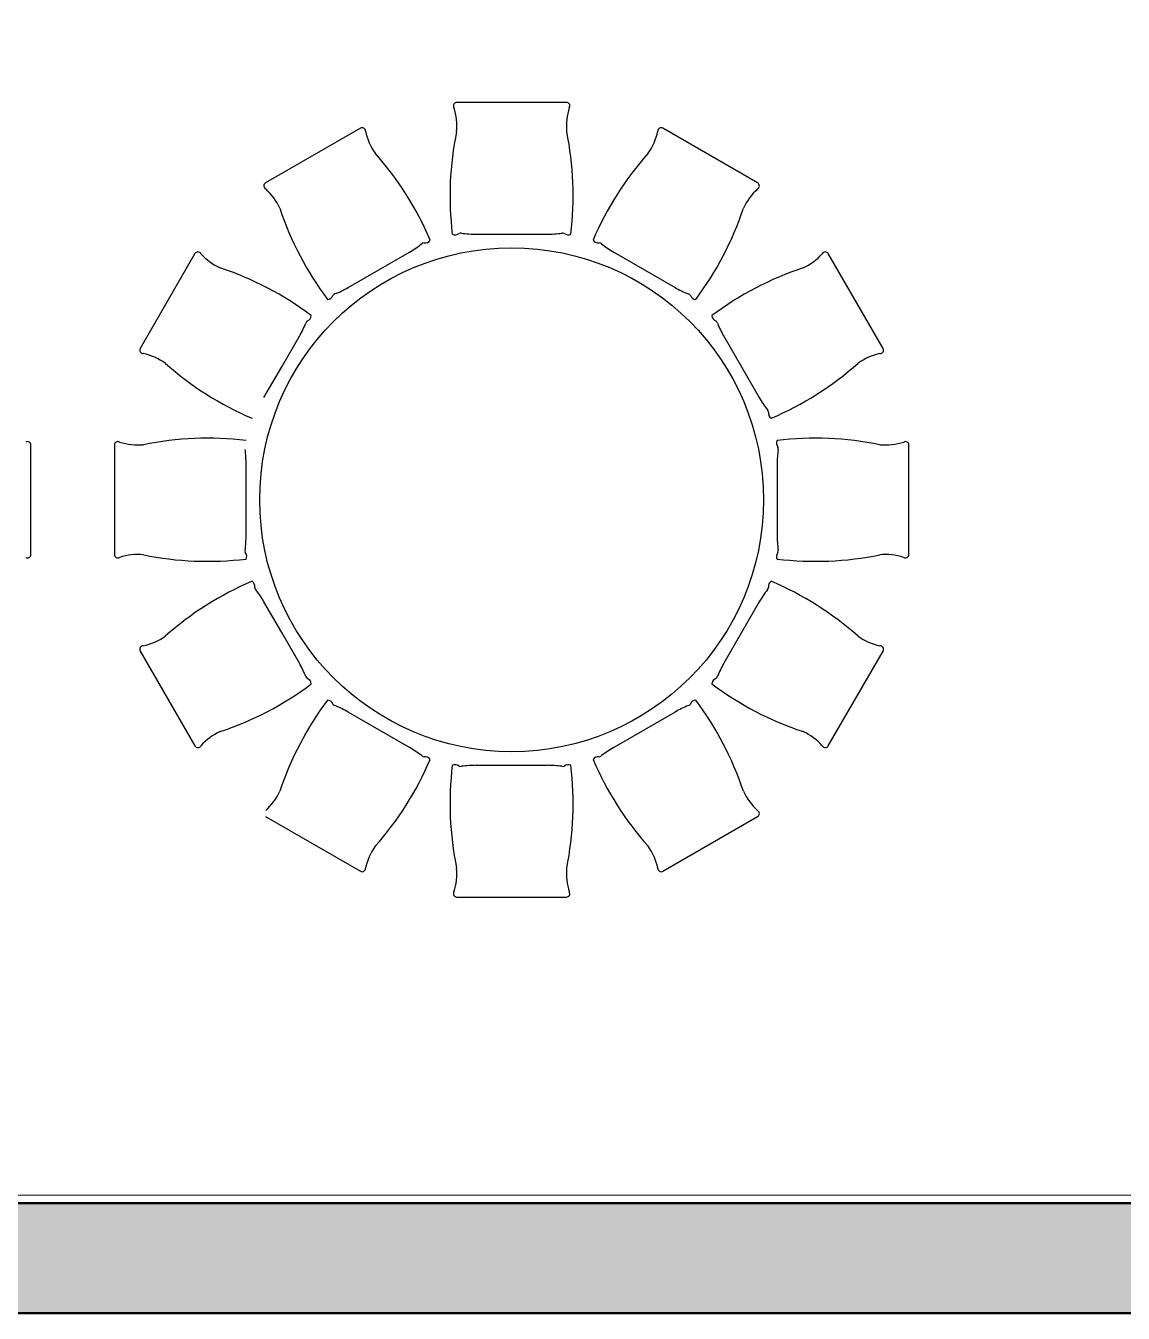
# Model space of a CAD drawing. Header units: millimetres. Extents: x 1443065 to 1517367, y 3763150 to 3779068.
# Drawn here: x 1447000.2 to 1447399.4, y 3764847.1 to 3765315.3 of the extents above; entities that cross this region are included whole.
import ezdxf

# ---------------------------------------------------------------- set-up
doc = ezdxf.new("R2010")
doc.units = ezdxf.units.MM
doc.layers.add('m-TAR_duvar', color=8, linetype='Continuous')
doc.layers.add('m-TFR_vitrifiye', color=1, linetype='Continuous')
doc.layers.add('SIVA', color=3, linetype='Continuous', lineweight=9)
doc.layers.add('TASIYICI', color=170, linetype='Continuous', lineweight=50)

msp = doc.modelspace()

# ---------------------------------------------------------------- hatches: boundary and pattern name
at = {"layer": 'm-TAR_duvar'}
h = msp.add_hatch(dxfattribs=at)
h.set_pattern_fill('ANSI33', color=256, scale=2)
h.set_pattern_definition([(45, (27620.463, -87954.953), (-8.98025612, 8.98025612), []), (45, (27629.443, -87954.953), (-8.98025612, 8.98025612), [6.35, -3.175])])
h.paths.add_polyline_path([(1454794.44, 3768891.25), (1454777.28, 3769060.22), (1454740.17, 3769224.96), (1454678.91, 3769382.58), (1454596.91, 3769530.2), (1454495.37, 3769665.05), (1454375.86, 3769783.46), (1454239.69, 3769884.92), (1454091.6, 3769966), (1453859.58, 3770075.21), (1453406.13, 3770314.52), (1453184.71, 3770444.62), (1451716.99, 3771328.64), (1451249.47, 3771588.02), (1451035.26, 3771685.46), (1450763.61, 3771809.03), (1450409.17, 3771939.61), (1448897.84, 3772143.01), (1447435.26, 3772002.72), (1445092.32, 3771120.18), (1445146.3, 3764847.08), (1454849.85, 3764847.08)])
h.paths.add_polyline_path([(1445185.96, 3764887.08), (1445132.56, 3771092.6), (1447444.38, 3771963.41), (1448897.07, 3772102.76), (1450399.48, 3771900.56), (1450748.39, 3771772.01), (1451018.7, 3771649.05), (1451231.46, 3771552.27), (1451696.97, 3771294), (1453164.25, 3770410.24), (1453386.65, 3770279.57), (1453841.71, 3770039.41), (1454073.47, 3769930.33), (1454218.03, 3769851.17), (1454349.7, 3769753.07), (1454465.16, 3769638.67), (1454563.29, 3769508.35), (1454642.62, 3769365.55), (1454701.81, 3769213.26), (1454737.73, 3769053.78), (1454754.47, 3768888.95), (1454809.3, 3764887.08)], flags=16)
h.paths.add_polyline_path([(1452002.28, 3765847.08), (1451882.28, 3765847.08), (1451882.28, 3765967.08), (1452002.28, 3765967.08)], flags=0)
h.paths.add_polyline_path([(1452782.41, 3765847.08), (1452782.41, 3765967.08), (1452902.41, 3765967.08), (1452902.41, 3765847.08)], flags=0)
h.paths.add_polyline_path([(1451282.28, 3765847.08), (1451162.28, 3765847.08), (1451162.28, 3765967.08), (1451282.28, 3765967.08)], flags=0)
h.paths.add_polyline_path([(1452002.41, 3766436.58), (1451902.41, 3766436.58), (1451902.41, 3766536.58), (1451902.48, 3766670.96), (1451282.41, 3766670.96), (1451282.41, 3766536.58), (1451282.41, 3766436.58), (1451182.41, 3766436.58), (1451182.41, 3766536.58), (1451227.41, 3766536.58), (1451227.41, 3766715.96), (1451912.48, 3766715.96), (1451912.48, 3766725.96), (1451957.48, 3766725.96), (1451957.48, 3766715.96), (1451957.48, 3766536.58), (1452002.41, 3766536.58)], flags=0)
h.paths.add_polyline_path([(1453715.4, 3765317.08), (1453715.4, 3765377.08), (1453775.4, 3765377.08), (1453775.4, 3765317.08)], flags=0)
h.paths.add_polyline_path([(1452782.41, 3766436.58), (1452782.41, 3766556.58), (1452902.41, 3766556.58), (1452902.41, 3766436.58)], flags=0)
h.paths.add_polyline_path([(1453675.3, 3765847.08), (1453675.3, 3765947.08), (1453775.3, 3765947.08), (1453775.3, 3765847.08)], flags=0)
h.paths.add_polyline_path([(1451957.48, 3766815.96), (1451912.48, 3766815.96), (1451912.48, 3767203.19), (1451227.41, 3767203.19), (1451227.41, 3767446.58), (1451287.41, 3767446.58), (1451287.41, 3767406.58), (1451267.41, 3767406.58), (1451267.41, 3767243.33), (1451917.48, 3767243.33), (1451917.48, 3767406.58), (1451897.48, 3767406.58), (1451897.48, 3767446.58), (1451957.48, 3767446.58), (1451957.48, 3767203.19)], flags=0)
h.paths.add_polyline_path([(1450402.41, 3765847.08), (1450282.41, 3765847.08), (1450282.41, 3765967.08), (1450402.41, 3765967.08)], flags=0)
h.paths.add_polyline_path([(1450272.24, 3765847.08), (1450172.24, 3765847.08), (1450172.24, 3765947.08), (1450272.24, 3765947.08)], flags=0)
h.paths.add_polyline_path([(1454209.8, 3765317.08), (1454209.8, 3765377.08), (1454269.8, 3765377.08), (1454269.8, 3765317.08)], flags=0)
h.paths.add_polyline_path([(1453675.3, 3766436.58), (1453675.3, 3766536.58), (1453775.3, 3766536.58), (1453775.3, 3766436.58)], flags=0)
h.paths.add_polyline_path([(1454209.8, 3765847.08), (1454209.8, 3765907.08), (1454269.8, 3765907.08), (1454269.8, 3765847.08)], flags=0)
h.paths.add_polyline_path([(1450402.41, 3766436.58), (1450282.41, 3766436.58), (1450282.41, 3766556.58), (1450402.41, 3766556.58)], flags=0)
h.paths.add_polyline_path([(1452782.41, 3767196.58), (1452782.41, 3767316.58), (1452902.41, 3767316.58), (1452902.41, 3767196.58)], flags=0)
h.paths.add_polyline_path([(1450272.41, 3766436.58), (1450172.41, 3766436.58), (1450172.41, 3766536.58), (1450272.41, 3766536.58)], flags=0)
h.paths.add_polyline_path([(1449584.07, 3765847.08), (1449484.07, 3765847.08), (1449484.07, 3765947.08), (1449584.07, 3765947.08)], flags=0)
h.paths.add_polyline_path([(1453675.3, 3767196.58), (1453675.3, 3767296.58), (1453775.3, 3767296.58), (1453775.3, 3767196.58)], flags=0)
h.paths.add_polyline_path([(1450402.41, 3767196.58), (1450282.41, 3767196.58), (1450282.41, 3767316.58), (1450402.41, 3767316.58)], flags=0)
h.paths.add_polyline_path([(1450272.41, 3767196.58), (1450172.41, 3767196.58), (1450172.41, 3767296.58), (1450272.41, 3767296.58)], flags=0)
h.paths.add_polyline_path([(1451957.48, 3767847.59), (1451897.48, 3767847.59), (1451897.48, 3767887.59), (1451917.48, 3767887.59), (1451917.48, 3768050.83), (1451267.41, 3768050.83), (1451267.41, 3767887.59), (1451287.41, 3767887.59), (1451287.41, 3767847.59), (1451227.41, 3767847.59), (1451227.41, 3768090.97), (1451912.48, 3768090.97), (1451912.48, 3768477.19), (1451957.48, 3768477.19), (1451957.48, 3768090.97)], flags=0)
h.paths.add_polyline_path([(1449584.07, 3766436.58), (1449484.07, 3766436.58), (1449484.07, 3766536.58), (1449584.07, 3766536.58)], flags=0)
h.paths.add_polyline_path([(1452782.41, 3767976.58), (1452782.41, 3768096.58), (1452902.41, 3768096.58), (1452902.41, 3767976.58)], flags=0)
h.paths.add_polyline_path([(1453675.3, 3767996.58), (1453675.3, 3768096.58), (1453775.3, 3768096.58), (1453775.3, 3767996.58)], flags=0)
h.paths.add_polyline_path([(1448737.73, 3765847.08), (1448577.73, 3765847.08), (1448577.73, 3765947.08), (1448692.73, 3765947.08), (1448692.73, 3766436.58), (1448577.73, 3766436.58), (1448577.73, 3766536.58), (1448737.73, 3766536.58), (1448737.73, 3766436.58), (1448737.73, 3765947.08)], flags=0)
h.paths.add_polyline_path([(1450402.41, 3767976.58), (1450282.41, 3767976.58), (1450282.41, 3768096.58), (1450402.41, 3768096.58)], flags=0)
h.paths.add_polyline_path([(1450272.41, 3767996.58), (1450172.41, 3767996.58), (1450172.41, 3768096.58), (1450272.41, 3768096.58)], flags=0)
h.paths.add_polyline_path([(1451957.48, 3768567.19), (1451912.48, 3768567.19), (1451912.48, 3768577.19), (1451227.41, 3768577.19), (1451227.41, 3768756.58), (1451172.41, 3768756.58), (1451172.41, 3768856.58), (1451282.41, 3768856.58), (1451282.41, 3768756.58), (1451282.41, 3768622.19), (1451902.48, 3768622.19), (1451902.48, 3768756.58), (1451902.41, 3768756.58), (1451902.41, 3768856.58), (1452002.41, 3768856.58), (1452002.41, 3768756.58), (1451957.48, 3768756.58), (1451957.48, 3768577.19)], flags=0)
h.paths.add_polyline_path([(1452002.41, 3768756.58), (1451902.41, 3768756.58), (1451902.41, 3768856.58), (1452002.41, 3768856.58)], flags=0)
h.paths.add_polyline_path([(1452782.41, 3768736.58), (1452782.41, 3768856.58), (1452902.41, 3768856.58), (1452902.41, 3768736.58)], flags=0)
h.paths.add_polyline_path([(1448737.74, 3767196.58), (1448577.74, 3767196.58), (1448577.74, 3767296.58), (1448737.74, 3767296.58)], flags=0)
h.paths.add_polyline_path([(1453675.3, 3768756.58), (1453675.3, 3768856.58), (1453775.3, 3768856.58), (1453775.3, 3768756.58)], flags=0)
h.paths.add_polyline_path([(1450402.41, 3768736.58), (1450282.41, 3768736.58), (1450282.41, 3768856.58), (1450402.41, 3768856.58)], flags=0)
h.paths.add_polyline_path([(1447937.73, 3765847.08), (1447837.73, 3765847.08), (1447837.73, 3765947.08), (1447937.73, 3765947.08)], flags=0)
h.paths.add_polyline_path([(1450272.41, 3768756.58), (1450172.41, 3768756.58), (1450172.41, 3768856.58), (1450272.41, 3768856.58)], flags=0)
h.paths.add_polyline_path([(1453744.51, 3768902.52), (1453693.08, 3768933.43), (1453723.98, 3768984.86), (1453775.41, 3768953.95)], flags=0)
h.paths.add_polyline_path([(1452002.41, 3769327.08), (1451882.41, 3769327.08), (1451882.41, 3769447.08), (1452002.41, 3769447.08)], flags=0)
h.paths.add_polyline_path([(1447937.73, 3766436.58), (1447837.73, 3766436.58), (1447837.73, 3766536.58), (1447937.73, 3766536.58)], flags=0)
h.paths.add_polyline_path([(1451282.41, 3769327.08), (1451162.41, 3769327.08), (1451162.41, 3769447.08), (1451282.41, 3769447.08)], flags=0)
h.paths.add_polyline_path([(1448737.73, 3767996.58), (1448577.73, 3767996.58), (1448577.73, 3768096.58), (1448737.73, 3768096.58)], flags=0)
h.paths.add_polyline_path([(1449584.07, 3768756.58), (1449484.07, 3768756.58), (1449484.07, 3768856.58), (1449584.07, 3768856.58)], flags=0)
h.paths.add_polyline_path([(1450402.41, 3769327.08), (1450282.41, 3769327.08), (1450282.41, 3769447.08), (1450402.41, 3769447.08)], flags=0)
h.paths.add_polyline_path([(1447937.73, 3767196.58), (1447837.73, 3767196.58), (1447837.73, 3767296.58), (1447937.73, 3767296.58)], flags=0)
h.paths.add_polyline_path([(1450272.41, 3769347.08), (1450172.41, 3769347.08), (1450172.41, 3769447.08), (1450272.41, 3769447.08)], flags=0)
h.paths.add_polyline_path([(1448737.73, 3768676.58), (1448637.73, 3768676.58), (1448637.73, 3768856.58), (1448737.73, 3768856.58)], flags=0)
h.paths.add_polyline_path([(1449584.07, 3769347.08), (1449484.07, 3769347.08), (1449484.07, 3769447.08), (1449584.07, 3769447.08)], flags=0)
h.paths.add_polyline_path([(1447037.73, 3765847.08), (1446937.73, 3765847.08), (1446937.73, 3765947.08), (1447037.73, 3765947.08)], flags=0)
h.paths.add_polyline_path([(1447937.73, 3767996.58), (1447837.73, 3767996.58), (1447837.73, 3768096.58), (1447937.73, 3768096.58)], flags=0)
h.paths.add_polyline_path([(1447037.73, 3766436.58), (1446937.73, 3766436.58), (1446937.73, 3766536.58), (1447037.73, 3766536.58)], flags=0)
h.paths.add_polyline_path([(1451282.41, 3770304.32), (1451182.41, 3770304.32), (1451182.41, 3770444.32), (1451212.41, 3770486.32), (1451322.41, 3770421.32)], flags=0)
h.paths.add_polyline_path([(1447037.73, 3767196.58), (1446937.73, 3767196.58), (1446937.73, 3767296.58), (1447037.73, 3767296.58)], flags=0)
h.paths.add_polyline_path([(1448737.73, 3769347.08), (1448637.73, 3769347.08), (1448637.73, 3769447.08), (1448737.73, 3769447.08)], flags=0)
h.paths.add_polyline_path([(1447937.73, 3768756.58), (1447837.73, 3768756.58), (1447837.73, 3768856.58), (1447937.73, 3768856.58)], flags=0)
h.paths.add_polyline_path([(1450382.41, 3770315.63), (1450282.41, 3770315.63), (1450282.41, 3770415.63), (1450382.41, 3770415.63)], flags=0)
h.paths.add_polyline_path([(1450272.41, 3770315.63), (1450172.41, 3770315.63), (1450172.41, 3770415.63), (1450272.41, 3770415.63)], flags=0)
h.paths.add_polyline_path([(1446297.73, 3765847.08), (1446137.73, 3765847.08), (1446137.73, 3765947.08), (1446137.73, 3766436.58), (1446137.73, 3766536.58), (1446137.74, 3767196.58), (1446137.74, 3767296.58), (1446137.73, 3767996.58), (1446137.73, 3768096.58), (1446297.73, 3768096.58), (1446297.73, 3767996.58), (1446167.73, 3767996.58), (1446167.74, 3767296.58), (1446297.74, 3767296.58), (1446297.74, 3767196.58), (1446167.74, 3767196.58), (1446167.74, 3766536.58), (1446297.73, 3766536.58), (1446297.73, 3766436.58), (1446182.73, 3766436.58), (1446182.73, 3765947.08), (1446297.73, 3765947.08)], flags=0)
h.paths.add_polyline_path([(1447037.73, 3767996.58), (1446937.73, 3767996.58), (1446937.73, 3768096.58), (1447037.73, 3768096.58)], flags=0)
h.paths.add_polyline_path([(1449584.07, 3770315.63), (1449484.07, 3770315.63), (1449484.07, 3770415.63), (1449584.07, 3770415.63)], flags=0)
h.paths.add_polyline_path([(1447937.73, 3769347.08), (1447837.73, 3769347.08), (1447837.73, 3769447.08), (1447937.73, 3769447.08)], flags=0)
h.paths.add_polyline_path([(1450382.41, 3770936.73), (1450282.41, 3770936.73), (1450282.41, 3771036.73), (1450382.41, 3771036.73)], flags=0)
h.paths.add_polyline_path([(1450272.41, 3770936.73), (1450172.41, 3770936.73), (1450172.41, 3771036.73), (1450272.41, 3771036.73)], flags=0)
h.paths.add_polyline_path([(1447037.73, 3768756.58), (1446937.73, 3768756.58), (1446937.73, 3768811.58), (1446237.73, 3768811.58), (1446237.73, 3768676.58), (1446137.73, 3768676.58), (1446137.73, 3768856.58), (1446237.73, 3768856.58), (1446937.73, 3768856.58), (1447037.73, 3768856.58)], flags=0)
h.paths.add_polyline_path([(1448737.73, 3770315.63), (1448637.73, 3770315.63), (1448637.73, 3770415.63), (1448737.73, 3770415.63)], flags=0)
h.paths.add_polyline_path([(1449584.07, 3770936.73), (1449484.07, 3770936.73), (1449484.07, 3771036.73), (1449584.07, 3771036.73)], flags=0)
h.paths.add_polyline_path([(1447037.73, 3769347.08), (1446937.73, 3769347.08), (1446937.73, 3769447.08), (1447037.73, 3769447.08)], flags=0)
h.paths.add_polyline_path([(1447937.73, 3770315.63), (1447837.73, 3770315.63), (1447837.73, 3770415.63), (1447937.73, 3770415.63)], flags=0)
h.paths.add_polyline_path([(1448737.73, 3770936.73), (1448637.73, 3770936.73), (1448637.73, 3771036.73), (1448737.73, 3771036.73)], flags=0)
h.paths.add_polyline_path([(1447937.73, 3770936.73), (1447837.73, 3770936.73), (1447837.73, 3770994.84), (1447050.81, 3770749.36), (1446602.71, 3770578.53), (1446587.72, 3770615.63), (1447037.72, 3770787.18), (1447837.73, 3771036.74), (1447837.73, 3771036.73), (1447937.73, 3771036.73)], flags=0)
h.paths.add_polyline_path([(1446237.73, 3769347.08), (1446137.73, 3769347.08), (1446137.73, 3769447.08), (1446237.73, 3769447.08)], flags=0)
h.paths.add_polyline_path([(1447037.73, 3770315.63), (1446937.73, 3770315.63), (1446937.73, 3770415.63), (1447037.73, 3770415.63)], flags=0)
h.paths.add_polyline_path([(1448660.01, 3771597.82), (1447860.1, 3771521.18), (1447552.68, 3771491.72), (1447491.35, 3771468.18), (1447044.88, 3771300), (1446969.92, 3771271.77), (1446669.55, 3771158.63), (1446594.78, 3771130.46), (1446580.68, 3771167.89), (1446655.55, 3771196.09), (1446955.91, 3771309.24), (1447030.68, 3771337.4), (1447477.02, 3771505.52), (1447543.43, 3771531.02), (1447856.29, 3771561), (1448656.29, 3771637.64), (1448735.81, 3771645.27), (1448739.63, 3771605.46)], flags=0)
h.paths.add_polyline_path([(1446237.73, 3770315.63), (1446137.73, 3770315.63), (1446137.73, 3770415.63), (1446237.73, 3770415.63)], flags=0)
h.paths.add_polyline_path([(1445658.49, 3770330.63), (1445618.49, 3770330.63), (1445618.49, 3770415.63), (1445658.49, 3770415.63)], flags=0)
h.paths.add_polyline_path([(1446219.64, 3770989.15), (1446144.77, 3770960.95), (1446130.67, 3770998.39), (1446205.54, 3771026.59)], flags=0)
h.paths.add_polyline_path([(1445657.98, 3770633.33), (1445617.98, 3770633.33), (1445617.98, 3770676.33), (1445622.15, 3770718.96), (1445637.3, 3770759.27), (1445660.29, 3770795.68), (1445690.16, 3770826.69), (1445725.69, 3770851.02), (1445765.4, 3770867.66), (1445807.98, 3770875.83), (1445820.98, 3770837.33), (1445785.48, 3770830.15), (1445752.15, 3770815.88), (1445722.26, 3770795.37), (1445696.95, 3770769.42), (1445677.21, 3770739.01), (1445663.79, 3770705.34), (1445658.98, 3770670.83)], flags=0)

# ---------------------------------------------------------------- linework, layer by layer
at = {"layer": 'm-TFR_vitrifiye'}
for p, q in [((1447196.84, 3765287.43), (1447157.04, 3765287.43)), ((1447196.84, 3765287.43), (1447157.04, 3765287.43)), ((1447121.92, 3765278.03), (1447087.45, 3765258.12)), ((1447121.92, 3765278.03), (1447087.45, 3765258.12)), ((1447266.43, 3765258.12), (1447231.96, 3765278.03)), ((1447266.43, 3765258.12), (1447231.96, 3765278.03)), ((1447164.06, 3765239.51), (1447176.94, 3765239.51)), ((1447164.06, 3765239.51), (1447176.94, 3765239.51)), ((1447176.94, 3765239.51), (1447189.82, 3765239.51)), ((1447176.94, 3765239.51), (1447189.82, 3765239.51)), ((1447061.74, 3765232.42), (1447041.84, 3765197.94)), ((1447061.74, 3765232.42), (1447041.84, 3765197.94)), ((1447128.65, 3765226.57), (1447139.8, 3765233.01)), ((1447128.65, 3765226.57), (1447139.8, 3765233.01)), ((1447214.07, 3765233.01), (1447225.23, 3765226.57)), ((1447214.07, 3765233.01), (1447225.23, 3765226.57)), ((1447312.04, 3765197.94), (1447292.14, 3765232.42)), ((1447312.04, 3765197.94), (1447292.14, 3765232.42)), ((1447117.49, 3765220.13), (1447128.65, 3765226.57)), ((1447117.49, 3765220.13), (1447128.65, 3765226.57)), ((1447225.23, 3765226.57), (1447236.39, 3765220.13)), ((1447225.23, 3765226.57), (1447236.39, 3765220.13)), ((1447093.3, 3765191.22), (1447099.74, 3765202.37)), ((1447093.3, 3765191.22), (1447099.74, 3765202.37)), ((1447254.14, 3765202.37), (1447260.58, 3765191.22)), ((1447254.14, 3765202.37), (1447260.58, 3765191.22)), ((1447086.85, 3765180.06), (1447093.3, 3765191.22)), ((1447086.85, 3765180.06), (1447093.3, 3765191.22)), ((1447260.58, 3765191.22), (1447267.02, 3765180.06)), ((1447260.58, 3765191.22), (1447267.02, 3765180.06)), ((1447002.1, 3765123.02), (1447002.1, 3765162.83)), ((1447002.1, 3765123.02), (1447002.1, 3765162.83)), ((1447032.43, 3765162.83), (1447032.43, 3765123.02)), ((1447032.43, 3765162.83), (1447032.43, 3765123.02)), ((1447321.45, 3765123.02), (1447321.45, 3765162.83)), ((1447321.45, 3765123.02), (1447321.45, 3765162.83)), ((1447080.36, 3765142.93), (1447080.36, 3765155.81)), ((1447080.36, 3765142.93), (1447080.36, 3765155.81)), ((1447273.52, 3765155.81), (1447273.52, 3765142.93)), ((1447273.52, 3765155.81), (1447273.52, 3765142.93)), ((1447080.36, 3765130.04), (1447080.36, 3765142.93)), ((1447080.36, 3765130.04), (1447080.36, 3765142.93)), ((1447273.52, 3765142.93), (1447273.52, 3765130.04)), ((1447273.52, 3765142.93), (1447273.52, 3765130.04)), ((1447093.3, 3765094.63), (1447086.85, 3765105.79)), ((1447093.3, 3765094.63), (1447086.85, 3765105.79)), ((1447267.02, 3765105.79), (1447260.58, 3765094.63)), ((1447267.02, 3765105.79), (1447260.58, 3765094.63)), ((1447099.74, 3765083.48), (1447093.3, 3765094.63)), ((1447099.74, 3765083.48), (1447093.3, 3765094.63)), ((1447260.58, 3765094.63), (1447254.14, 3765083.48)), ((1447260.58, 3765094.63), (1447254.14, 3765083.48)), ((1447041.84, 3765087.91), (1447061.74, 3765053.44)), ((1447041.84, 3765087.91), (1447061.74, 3765053.44)), ((1447292.14, 3765053.44), (1447312.04, 3765087.91)), ((1447292.14, 3765053.44), (1447312.04, 3765087.91)), ((1447128.65, 3765059.28), (1447117.49, 3765065.72)), ((1447128.65, 3765059.28), (1447117.49, 3765065.72)), ((1447236.39, 3765065.72), (1447225.23, 3765059.28)), ((1447236.39, 3765065.72), (1447225.23, 3765059.28)), ((1447139.8, 3765052.84), (1447128.65, 3765059.28)), ((1447139.8, 3765052.84), (1447128.65, 3765059.28)), ((1447225.23, 3765059.28), (1447214.07, 3765052.84)), ((1447225.23, 3765059.28), (1447214.07, 3765052.84)), ((1447176.94, 3765046.34), (1447164.06, 3765046.34)), ((1447176.94, 3765046.34), (1447164.06, 3765046.34)), ((1447189.82, 3765046.34), (1447176.94, 3765046.34)), ((1447189.82, 3765046.34), (1447176.94, 3765046.34)), ((1447087.45, 3765027.73), (1447121.92, 3765007.83)), ((1447087.45, 3765027.73), (1447121.92, 3765007.83)), ((1447231.96, 3765007.83), (1447266.43, 3765027.73)), ((1447231.96, 3765007.83), (1447266.43, 3765027.73)), ((1447157.04, 3764998.42), (1447196.84, 3764998.42)), ((1447157.04, 3764998.42), (1447196.84, 3764998.42))]:
    msp.add_line(p, q, dxfattribs=at)
msp.add_circle((1447176.94, 3765142.93), 91.63, dxfattribs=at)
msp.add_circle((1447176.94, 3765142.93), 91.63, dxfattribs=at)
for centre, radius, start, end in [((1447157.03, 3765286.19), 1.25, 89.8292, 211.4999), ((1447157.03, 3765286.19), 1.25, 89.8292, 211.4999), ((1447196.85, 3765286.19), 1.25, 328.5001, 90.1708), ((1447196.85, 3765286.19), 1.25, 328.5001, 90.1708), ((1447135.56, 3765278.92), 21.46, 354.5513, 17.9661), ((1447135.56, 3765278.92), 21.46, 354.5513, 17.9661), ((1447218.32, 3765278.92), 21.46, 162.0339, 185.4487), ((1447218.32, 3765278.92), 21.46, 162.0339, 185.4487), ((1447122.55, 3765276.95), 1.25, 358.5001, 120.1708), ((1447122.55, 3765276.95), 1.25, 358.5001, 120.1708), ((1447144.78, 3765281.39), 21.46, 192.0339, 215.4487), ((1447144.78, 3765281.39), 21.46, 192.0339, 215.4487), ((1447271.5, 3765253.43), 116.96, 168.4357, 186.8363), ((1447271.5, 3765253.43), 116.96, 168.4357, 186.8363), ((1447082.38, 3765253.43), 116.96, 353.1637, 11.5643), ((1447082.38, 3765253.43), 116.96, 353.1637, 11.5643), ((1447209.1, 3765281.39), 21.46, 324.5513, 347.9661), ((1447209.1, 3765281.39), 21.46, 324.5513, 347.9661), ((1447231.33, 3765276.95), 1.25, 59.8292, 181.4999), ((1447231.33, 3765276.95), 1.25, 59.8292, 181.4999), ((1447039.79, 3765191.34), 116.96, 23.1637, 41.5643), ((1447039.79, 3765191.34), 116.96, 23.1637, 41.5643), ((1447314.09, 3765191.34), 116.96, 138.4357, 156.8363), ((1447314.09, 3765191.34), 116.96, 138.4357, 156.8363), ((1447088.07, 3765257.04), 1.25, 119.8292, 241.4999), ((1447088.07, 3765257.04), 1.25, 119.8292, 241.4999), ((1447265.81, 3765257.04), 1.25, 298.5001, 60.1708), ((1447265.81, 3765257.04), 1.25, 298.5001, 60.1708), ((1447073.11, 3765240.01), 21.46, 24.5513, 47.9661), ((1447073.11, 3765240.01), 21.46, 24.5513, 47.9661), ((1447280.77, 3765240.01), 21.46, 132.0339, 155.4487), ((1447280.77, 3765240.01), 21.46, 132.0339, 155.4487), ((1447203.58, 3765285.91), 116.96, 198.4357, 216.8363), ((1447203.58, 3765285.91), 116.96, 198.4357, 216.8363), ((1447150.3, 3765285.91), 116.96, 323.1637, 341.5643), ((1447150.3, 3765285.91), 116.96, 323.1637, 341.5643), ((1447156.37, 3765241.47), 2.2, 243.1961, 310.4764), ((1447156.37, 3765241.47), 2.2, 243.1961, 310.4764), ((1447158.33, 3765238.73), 1.19, 71.7536, 116.5375), ((1447158.33, 3765238.73), 1.19, 71.7536, 116.5375), ((1447164.53, 3765287.14), 47.64, 262.9704, 269.4301), ((1447164.53, 3765287.14), 47.64, 262.9704, 269.4301), ((1447189.35, 3765287.14), 47.64, 270.5699, 277.0296), ((1447189.35, 3765287.14), 47.64, 270.5699, 277.0296), ((1447195.55, 3765238.73), 1.19, 63.4625, 108.2464), ((1447195.55, 3765238.73), 1.19, 63.4625, 108.2464), ((1447197.51, 3765241.47), 2.2, 229.5236, 296.8039), ((1447197.51, 3765241.47), 2.2, 229.5236, 296.8039), ((1447115.58, 3765274.03), 47.64, 300.5699, 307.0296), ((1447115.58, 3765274.03), 47.64, 300.5699, 307.0296), ((1447145.15, 3765235.2), 1.19, 93.4625, 138.2464), ((1447145.15, 3765235.2), 1.19, 93.4625, 138.2464), ((1447145.48, 3765238.56), 2.2, 259.5236, 326.8039), ((1447145.48, 3765238.56), 2.2, 259.5236, 326.8039), ((1447208.4, 3765238.56), 2.2, 213.1961, 280.4764), ((1447208.4, 3765238.56), 2.2, 213.1961, 280.4764), ((1447208.73, 3765235.2), 1.19, 41.7536, 86.5375), ((1447208.73, 3765235.2), 1.19, 41.7536, 86.5375), ((1447238.3, 3765274.03), 47.64, 232.9704, 239.4301), ((1447238.3, 3765274.03), 47.64, 232.9704, 239.4301), ((1447062.83, 3765231.8), 1.25, 28.5001, 150.1708), ((1447062.83, 3765231.8), 1.25, 28.5001, 150.1708), ((1447079.86, 3765246.76), 21.46, 222.0339, 245.4487), ((1447079.86, 3765246.76), 21.46, 222.0339, 245.4487), ((1447274.02, 3765246.76), 21.46, 294.5513, 317.9661), ((1447274.02, 3765246.76), 21.46, 294.5513, 317.9661), ((1447291.05, 3765231.8), 1.25, 29.8292, 151.4999), ((1447291.05, 3765231.8), 1.25, 29.8292, 151.4999), ((1447033.96, 3765116.28), 116.96, 53.1637, 71.5643), ((1447033.96, 3765116.28), 116.96, 53.1637, 71.5643), ((1447319.92, 3765116.28), 116.96, 108.4357, 126.8363), ((1447319.92, 3765116.28), 116.96, 108.4357, 126.8363), ((1447094.09, 3765261.62), 47.64, 292.9704, 299.4301), ((1447094.09, 3765261.62), 47.64, 292.9704, 299.4301), ((1447259.79, 3765261.62), 47.64, 240.5699, 247.0296), ((1447259.79, 3765261.62), 47.64, 240.5699, 247.0296), ((1447109.85, 3765217.98), 2.2, 273.1961, 340.4764), ((1447109.85, 3765217.98), 2.2, 273.1961, 340.4764), ((1447112.92, 3765216.59), 1.19, 101.7536, 146.5375), ((1447112.92, 3765216.59), 1.19, 101.7536, 146.5375), ((1447240.96, 3765216.59), 1.19, 33.4625, 78.2464), ((1447240.96, 3765216.59), 1.19, 33.4625, 78.2464), ((1447244.03, 3765217.98), 2.2, 199.5236, 266.8039), ((1447244.03, 3765217.98), 2.2, 199.5236, 266.8039), ((1447058.25, 3765225.78), 47.64, 330.5699, 337.0296), ((1447058.25, 3765225.78), 47.64, 330.5699, 337.0296), ((1447103.27, 3765206.95), 1.19, 123.4625, 168.2464), ((1447103.27, 3765206.95), 1.19, 123.4625, 168.2464), ((1447101.88, 3765210.01), 2.2, 289.5236, 356.8039), ((1447101.88, 3765210.01), 2.2, 289.5236, 356.8039), ((1447252, 3765210.01), 2.2, 183.1961, 250.4764), ((1447252, 3765210.01), 2.2, 183.1961, 250.4764), ((1447250.61, 3765206.95), 1.19, 11.7536, 56.5375), ((1447250.61, 3765206.95), 1.19, 11.7536, 56.5375), ((1447295.63, 3765225.78), 47.64, 202.9704, 209.4301), ((1447295.63, 3765225.78), 47.64, 202.9704, 209.4301), ((1447042.92, 3765197.32), 1.25, 149.8292, 271.4999), ((1447042.92, 3765197.32), 1.25, 149.8292, 271.4999), ((1447310.96, 3765197.32), 1.25, 268.5001, 30.1708), ((1447310.96, 3765197.32), 1.25, 268.5001, 30.1708), ((1447038.48, 3765175.08), 21.46, 54.5513, 77.9661), ((1447038.48, 3765175.08), 21.46, 54.5513, 77.9661), ((1447128.52, 3765280.07), 116.96, 228.4357, 246.8363), ((1447128.52, 3765280.07), 116.96, 228.4357, 246.8363), ((1447225.36, 3765280.07), 116.96, 293.1637, 311.5643), ((1447225.36, 3765280.07), 116.96, 293.1637, 311.5643), ((1447315.4, 3765175.08), 21.46, 102.0339, 125.4487), ((1447315.4, 3765175.08), 21.46, 102.0339, 125.4487), ((1447308.04, 3765204.29), 47.64, 210.5699, 217.0296), ((1447308.04, 3765204.29), 47.64, 210.5699, 217.0296), ((1447269.22, 3765174.71), 1.19, 3.4625, 48.2464), ((1447269.22, 3765174.71), 1.19, 3.4625, 48.2464), ((1447272.57, 3765174.38), 2.2, 169.5236, 236.8039), ((1447272.57, 3765174.38), 2.2, 169.5236, 236.8039), ((1447000.85, 3765162.83), 1.25, 359.8292, 121.4999), ((1447000.85, 3765162.83), 1.25, 359.8292, 121.4999), ((1447033.68, 3765162.83), 1.25, 58.5001, 180.1708), ((1447033.68, 3765162.83), 1.25, 58.5001, 180.1708), ((1447040.95, 3765184.31), 21.46, 252.0339, 275.4487), ((1447040.95, 3765184.31), 21.46, 252.0339, 275.4487), ((1447066.43, 3765048.36), 116.96, 83.1637, 101.5643), ((1447066.43, 3765048.36), 116.96, 83.1637, 101.5643), ((1447275.49, 3765163.5), 2.2, 153.1961, 220.4764), ((1447275.49, 3765163.5), 2.2, 153.1961, 220.4764), ((1447287.44, 3765048.36), 116.96, 78.4357, 96.8363), ((1447287.44, 3765048.36), 116.96, 78.4357, 96.8363), ((1447312.93, 3765184.31), 21.46, 264.5513, 287.9661), ((1447312.93, 3765184.31), 21.46, 264.5513, 287.9661), ((1447320.2, 3765162.83), 1.25, 359.8292, 121.4999), ((1447320.2, 3765162.83), 1.25, 359.8292, 121.4999), ((1447032.72, 3765155.33), 47.64, 0.5699, 7.0296), ((1447032.72, 3765155.33), 47.64, 0.5699, 7.0296), ((1447321.16, 3765155.33), 47.64, 172.9704, 179.4301), ((1447321.16, 3765155.33), 47.64, 172.9704, 179.4301), ((1447272.75, 3765161.54), 1.19, 341.7536, 26.5375), ((1447272.75, 3765161.54), 1.19, 341.7536, 26.5375), ((1447032.72, 3765130.52), 47.64, 352.9704, 359.4301), ((1447032.72, 3765130.52), 47.64, 352.9704, 359.4301), ((1447321.16, 3765130.52), 47.64, 180.5699, 187.0296), ((1447321.16, 3765130.52), 47.64, 180.5699, 187.0296), ((1447000.85, 3765123.02), 1.25, 238.5001, 0.1708), ((1447000.85, 3765123.02), 1.25, 238.5001, 0.1708), ((1447033.68, 3765123.02), 1.25, 179.8292, 301.4999), ((1447033.68, 3765123.02), 1.25, 179.8292, 301.4999), ((1447040.95, 3765101.54), 21.46, 84.5513, 107.9661), ((1447040.95, 3765101.54), 21.46, 84.5513, 107.9661), ((1447066.43, 3765237.49), 116.96, 258.4357, 276.8363), ((1447066.43, 3765237.49), 116.96, 258.4357, 276.8363), ((1447081.13, 3765124.31), 1.19, 161.7536, 206.5375), ((1447081.13, 3765124.31), 1.19, 161.7536, 206.5375), ((1447078.39, 3765122.35), 2.2, 333.1961, 40.4764), ((1447078.39, 3765122.35), 2.2, 333.1961, 40.4764), ((1447275.49, 3765122.35), 2.2, 139.5236, 206.8039), ((1447275.49, 3765122.35), 2.2, 139.5236, 206.8039), ((1447287.44, 3765237.49), 116.96, 263.1637, 281.5643), ((1447287.44, 3765237.49), 116.96, 263.1637, 281.5643), ((1447272.75, 3765124.31), 1.19, 333.4625, 18.2464), ((1447272.75, 3765124.31), 1.19, 333.4625, 18.2464), ((1447312.93, 3765101.54), 21.46, 72.0339, 95.4487), ((1447312.93, 3765101.54), 21.46, 72.0339, 95.4487), ((1447320.2, 3765123.02), 1.25, 238.5001, 0.1708), ((1447320.2, 3765123.02), 1.25, 238.5001, 0.1708), ((1447128.52, 3765005.78), 116.96, 113.1637, 131.5643), ((1447128.52, 3765005.78), 116.96, 113.1637, 131.5643), ((1447081.31, 3765111.47), 2.2, 349.5236, 56.8039), ((1447081.31, 3765111.47), 2.2, 349.5236, 56.8039), ((1447272.57, 3765111.47), 2.2, 123.1961, 190.4764), ((1447272.57, 3765111.47), 2.2, 123.1961, 190.4764), ((1447225.36, 3765005.78), 116.96, 48.4357, 66.8363), ((1447225.36, 3765005.78), 116.96, 48.4357, 66.8363), ((1447084.66, 3765111.14), 1.19, 183.4625, 228.2464), ((1447084.66, 3765111.14), 1.19, 183.4625, 228.2464), ((1447045.84, 3765081.56), 47.64, 30.5699, 37.0296), ((1447045.84, 3765081.56), 47.64, 30.5699, 37.0296), ((1447308.04, 3765081.56), 47.64, 142.9704, 149.4301), ((1447308.04, 3765081.56), 47.64, 142.9704, 149.4301), ((1447269.22, 3765111.14), 1.19, 311.7536, 356.5375), ((1447269.22, 3765111.14), 1.19, 311.7536, 356.5375), ((1447042.92, 3765088.53), 1.25, 88.5001, 210.1708), ((1447042.92, 3765088.53), 1.25, 88.5001, 210.1708), ((1447038.48, 3765110.77), 21.46, 282.0339, 305.4487), ((1447038.48, 3765110.77), 21.46, 282.0339, 305.4487), ((1447315.4, 3765110.77), 21.46, 234.5513, 257.9661), ((1447315.4, 3765110.77), 21.46, 234.5513, 257.9661), ((1447310.96, 3765088.53), 1.25, 329.8292, 91.4999), ((1447310.96, 3765088.53), 1.25, 329.8292, 91.4999), ((1447058.25, 3765060.07), 47.64, 22.9704, 29.4301), ((1447058.25, 3765060.07), 47.64, 22.9704, 29.4301), ((1447295.63, 3765060.07), 47.64, 150.5699, 157.0296), ((1447295.63, 3765060.07), 47.64, 150.5699, 157.0296), ((1447033.96, 3765169.57), 116.96, 288.4357, 306.8363), ((1447033.96, 3765169.57), 116.96, 288.4357, 306.8363), ((1447103.27, 3765078.9), 1.19, 191.7536, 236.5375), ((1447103.27, 3765078.9), 1.19, 191.7536, 236.5375), ((1447101.88, 3765075.84), 2.2, 3.1961, 70.4764), ((1447101.88, 3765075.84), 2.2, 3.1961, 70.4764), ((1447252, 3765075.84), 2.2, 109.5236, 176.8039), ((1447252, 3765075.84), 2.2, 109.5236, 176.8039), ((1447319.92, 3765169.57), 116.96, 233.1637, 251.5643), ((1447319.92, 3765169.57), 116.96, 233.1637, 251.5643), ((1447250.61, 3765078.9), 1.19, 303.4625, 348.2464), ((1447250.61, 3765078.9), 1.19, 303.4625, 348.2464), ((1447203.58, 3764999.94), 116.96, 143.1637, 161.5643), ((1447203.58, 3764999.94), 116.96, 143.1637, 161.5643), ((1447109.85, 3765067.87), 2.2, 19.5236, 86.8039), ((1447109.85, 3765067.87), 2.2, 19.5236, 86.8039), ((1447112.92, 3765069.26), 1.19, 213.4625, 258.2464), ((1447112.92, 3765069.26), 1.19, 213.4625, 258.2464), ((1447094.09, 3765024.23), 47.64, 60.5699, 67.0296), ((1447094.09, 3765024.23), 47.64, 60.5699, 67.0296), ((1447259.79, 3765024.23), 47.64, 112.9704, 119.4301), ((1447259.79, 3765024.23), 47.64, 112.9704, 119.4301), ((1447240.96, 3765069.26), 1.19, 281.7536, 326.5375), ((1447240.96, 3765069.26), 1.19, 281.7536, 326.5375), ((1447244.03, 3765067.87), 2.2, 93.1961, 160.4764), ((1447244.03, 3765067.87), 2.2, 93.1961, 160.4764), ((1447150.3, 3764999.94), 116.96, 18.4357, 36.8363), ((1447150.3, 3764999.94), 116.96, 18.4357, 36.8363), ((1447079.86, 3765039.09), 21.46, 114.5513, 137.9661), ((1447079.86, 3765039.09), 21.46, 114.5513, 137.9661), ((1447274.02, 3765039.09), 21.46, 42.0339, 65.4487), ((1447274.02, 3765039.09), 21.46, 42.0339, 65.4487), ((1447062.83, 3765054.06), 1.25, 209.8292, 331.4999), ((1447062.83, 3765054.06), 1.25, 209.8292, 331.4999), ((1447115.58, 3765011.83), 47.64, 52.9704, 59.4301), ((1447115.58, 3765011.83), 47.64, 52.9704, 59.4301), ((1447238.3, 3765011.83), 47.64, 120.5699, 127.0296), ((1447238.3, 3765011.83), 47.64, 120.5699, 127.0296), ((1447291.05, 3765054.06), 1.25, 208.5001, 330.1708), ((1447291.05, 3765054.06), 1.25, 208.5001, 330.1708), ((1447039.79, 3765094.51), 116.96, 318.4357, 336.8363), ((1447039.79, 3765094.51), 116.96, 318.4357, 336.8363), ((1447145.15, 3765050.65), 1.19, 221.7536, 266.5375), ((1447145.15, 3765050.65), 1.19, 221.7536, 266.5375), ((1447145.48, 3765047.3), 2.2, 33.1961, 100.4764), ((1447145.48, 3765047.3), 2.2, 33.1961, 100.4764), ((1447208.4, 3765047.3), 2.2, 79.5236, 146.8039), ((1447208.4, 3765047.3), 2.2, 79.5236, 146.8039), ((1447314.09, 3765094.51), 116.96, 203.1637, 221.5643), ((1447314.09, 3765094.51), 116.96, 203.1637, 221.5643), ((1447208.73, 3765050.65), 1.19, 273.4625, 318.2464), ((1447208.73, 3765050.65), 1.19, 273.4625, 318.2464), ((1447271.5, 3765032.42), 116.96, 173.1637, 191.5643), ((1447271.5, 3765032.42), 116.96, 173.1637, 191.5643), ((1447156.37, 3765044.38), 2.2, 49.5236, 116.8039), ((1447156.37, 3765044.38), 2.2, 49.5236, 116.8039), ((1447158.33, 3765047.12), 1.19, 243.4625, 288.2464), ((1447158.33, 3765047.12), 1.19, 243.4625, 288.2464), ((1447164.53, 3764998.71), 47.64, 90.5699, 97.0296), ((1447164.53, 3764998.71), 47.64, 90.5699, 97.0296), ((1447189.35, 3764998.71), 47.64, 82.9704, 89.4301), ((1447189.35, 3764998.71), 47.64, 82.9704, 89.4301), ((1447195.55, 3765047.12), 1.19, 251.7536, 296.5375), ((1447195.55, 3765047.12), 1.19, 251.7536, 296.5375), ((1447197.51, 3765044.38), 2.2, 63.1961, 130.4764), ((1447197.51, 3765044.38), 2.2, 63.1961, 130.4764), ((1447082.38, 3765032.42), 116.96, 348.4357, 6.8363), ((1447082.38, 3765032.42), 116.96, 348.4357, 6.8363), ((1447073.11, 3765045.85), 21.46, 312.0339, 335.4487), ((1447073.11, 3765045.85), 21.46, 312.0339, 335.4487), ((1447280.77, 3765045.85), 21.46, 204.5513, 227.9661), ((1447280.77, 3765045.85), 21.46, 204.5513, 227.9661), ((1447265.81, 3765028.81), 1.25, 299.8292, 61.4999), ((1447265.81, 3765028.81), 1.25, 299.8292, 61.4999), ((1447144.78, 3765004.46), 21.46, 144.5513, 167.9661), ((1447144.78, 3765004.46), 21.46, 144.5513, 167.9661), ((1447209.1, 3765004.46), 21.46, 12.0339, 35.4487), ((1447209.1, 3765004.46), 21.46, 12.0339, 35.4487), ((1447122.55, 3765008.91), 1.25, 239.8292, 1.4999), ((1447122.55, 3765008.91), 1.25, 239.8292, 1.4999), ((1447135.56, 3765006.94), 21.46, 342.0339, 5.4487), ((1447135.56, 3765006.94), 21.46, 342.0339, 5.4487), ((1447218.32, 3765006.94), 21.46, 174.5513, 197.9661), ((1447218.32, 3765006.94), 21.46, 174.5513, 197.9661), ((1447231.33, 3765008.91), 1.25, 178.5001, 300.1708), ((1447231.33, 3765008.91), 1.25, 178.5001, 300.1708), ((1447157.03, 3764999.67), 1.25, 148.5001, 270.1708), ((1447157.03, 3764999.67), 1.25, 148.5001, 270.1708), ((1447196.85, 3764999.67), 1.25, 269.8292, 31.4999), ((1447196.85, 3764999.67), 1.25, 269.8292, 31.4999)]:
    msp.add_arc(centre, radius, start, end, dxfattribs=at)
at = {"layer": 'SIVA'}
msp.add_lwpolyline([(1448714.73, 3764890.08), (1446160.73, 3764890.08), (1446160.73, 3764907.08)], dxfattribs=at)
at = {"layer": 'TASIYICI'}
for p, q in [((1454809.3, 3764887.08), (1445185.96, 3764887.08)), ((1454849.85, 3764847.08), (1445146.3, 3764847.08))]:
    msp.add_line(p, q, dxfattribs=at)

doc.saveas('drawing.dxf')
